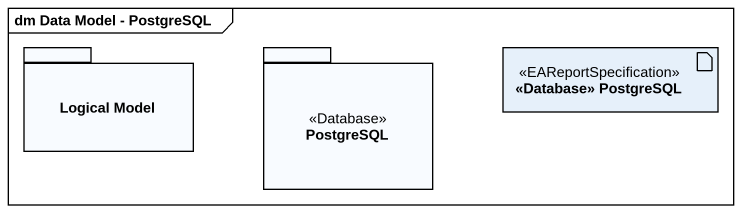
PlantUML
@startuml
mainframe dm Data Model - PostgreSQL
package "Logical Model" as Logical_Model {
}
package PostgreSQL <<Database>> {
}
artifact "<<Database>> PostgreSQL" as Database_PostgreSQL <<EAReportSpecification>>
@enduml
